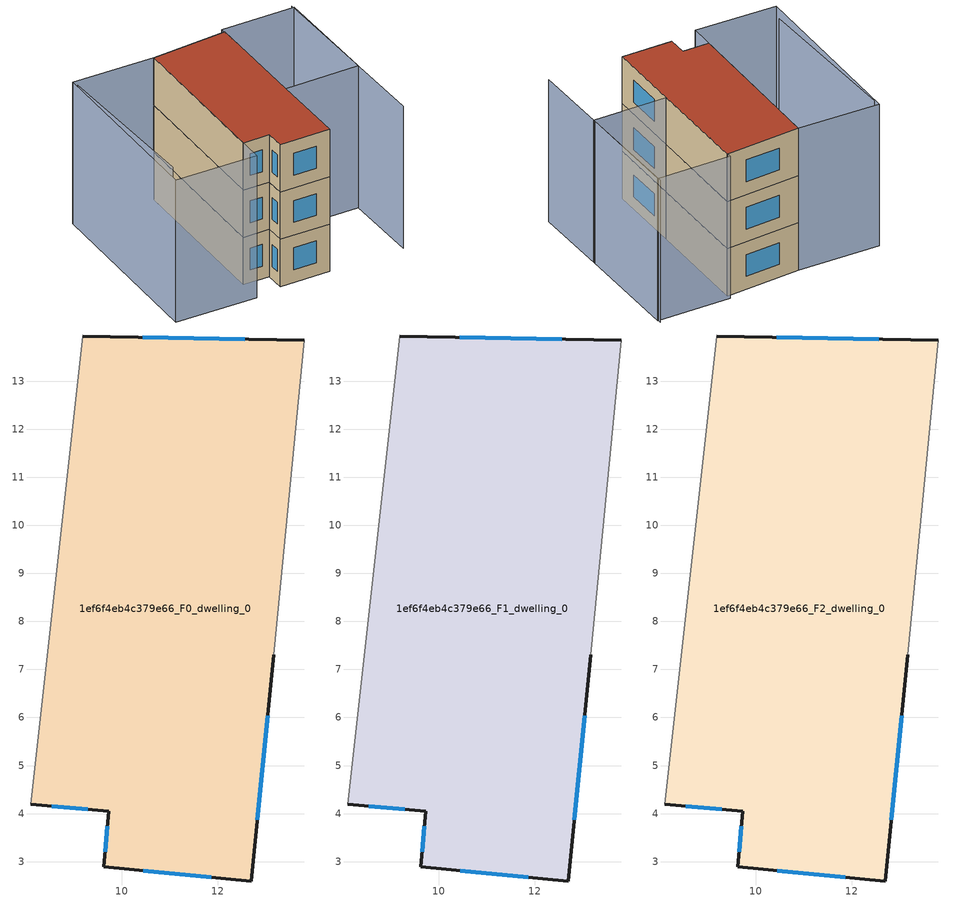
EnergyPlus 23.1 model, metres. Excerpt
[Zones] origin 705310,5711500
1ef6f4eb4c379e66_F0_dwelling_0
 floor ground (EU_floor_Construction): 13.8,13.84 13.16,7.3 12.69,2.6 9.62,2.9 9.73,4.05 8.1,4.19 9.19,13.94 z0
 wall outside (EU_wall_Construction): 8.1,4.19 9.73,4.05 9.62,2.9 12.69,2.6 13.16,7.3 / 13.8,13.84 9.19,13.94 z0:3
 wall adiabatic (EU_wall_Construction): 9.19,13.94 8.1,4.19 / 13.16,7.3 13.8,13.84 z0:3
 window (EU_Window_Construction): 9.7,3.74 9.65,3.21 / 8.54,4.15 9.29,4.09 / 12.56,13.87 10.43,13.91 / 12.82,3.87 13.04,6.03 / 10.45,2.82 11.86,2.68 z0.81:2.19
1ef6f4eb4c379e66_F1_dwelling_0
 floor to 1ef6f4eb4c379e66_F0_dwelling_0 (EU_floor_Construction): 13.8,13.84 13.16,7.3 12.69,2.6 9.62,2.9 9.73,4.05 8.1,4.19 9.19,13.94 z3
 wall outside (EU_wall_Construction): 8.1,4.19 9.73,4.05 9.62,2.9 12.69,2.6 13.16,7.3 / 13.8,13.84 9.19,13.94 z3:6
 wall adiabatic (EU_wall_Construction): 9.19,13.94 8.1,4.19 / 13.16,7.3 13.8,13.84 z3:6
 window (EU_Window_Construction): 9.7,3.74 9.65,3.21 / 8.54,4.15 9.29,4.09 / 12.56,13.87 10.43,13.91 / 12.82,3.87 13.04,6.03 / 10.45,2.82 11.86,2.68 z3.81:5.19
1ef6f4eb4c379e66_F2_dwelling_0
 floor to 1ef6f4eb4c379e66_F1_dwelling_0 (EU_floor_Construction): 13.8,13.84 13.16,7.3 12.69,2.6 9.62,2.9 9.73,4.05 8.1,4.19 9.19,13.94 z6
 wall outside (EU_wall_Construction): 8.1,4.19 9.73,4.05 9.62,2.9 12.69,2.6 13.16,7.3 / 13.8,13.84 9.19,13.94 z6:9
 wall adiabatic (EU_wall_Construction): 9.19,13.94 8.1,4.19 / 13.16,7.3 13.8,13.84 z6:9
 window (EU_Window_Construction): 9.7,3.74 9.65,3.21 / 8.54,4.15 9.29,4.09 / 12.56,13.87 10.43,13.91 / 12.82,3.87 13.04,6.03 / 10.45,2.82 11.86,2.68 z6.81:8.19
 roof outside (EU_roof_Construction): 12.69,2.6 13.16,7.3 13.8,13.84 9.19,13.94 8.1,4.19 9.73,4.05 9.62,2.9 z9
shading: 17.24,2.21 18.24,13.87 / 4.27,14.06 3.63,4.39 / 9.19,13.94 7.94,2.72 / 7.94,2.72 3,3.27 / 3,3.27 4.25,14.49 / 4.25,14.49 9.19,13.94 / 18.27,13.68 17.64,6.89 / 17.64,6.89 13.16,7.3 / 13.16,7.3 13.79,14.09 / 13.79,14.09 18.27,13.68 z0:9
[Building]
EU S2 Campaign: North Axis=0; Terrain=City; Solar Distribution=FullExterior
[Site:Location]
London: Latitude=51.5; Longitude=-0.5; Time Zone=0; Elevation=25
[SizingPeriod:WeatherFileDays]
AnnualSizingPeriod: Begin Month=1; Begin Day of Month=1; End Month=12; End Day of Month=31; Day of Week for Start Day=Monday; Use Weather File Daylight Saving Period=No; Use Weather File Rain and Snow Indicators=No
[MATERIAL]
EU_InternalMass_Material: Roughness=MediumRough; Thickness=0.1; Conductivity=1; Density=1800; Specific Heat=900; Thermal Absorptance=0.9; Solar Absorptance=0.7; Visible Absorptance=0.7
[MATERIAL:NOMASS] Roughness=MediumRough; Thermal Absorptance=0.9; Solar Absorptance=0.7; Visible Absorptance=0.7
Name | Thermal Resistance
EU_wall_NoMass | 0.555556
EU_roof_NoMass | 0.510204
EU_floor_NoMass | 1.68919
[WINDOWMATERIAL:SIMPLEGLAZINGSYSTEM]
EU_Window_SimpleGlazing: UFactor=3.96; Solar Heat Gain Coefficient=0.85; Visible Transmittance=0.85
[CONSTRUCTION]
EU_wall_Construction: EU_wall_NoMass
EU_roof_Construction: EU_roof_NoMass
EU_floor_Construction: EU_floor_NoMass
EU_Window_Construction: EU_Window_SimpleGlazing
EU_InternalMass_Construction: EU_InternalMass_Material
[ZONE] Type=1; Multiplier=1; Ceiling Height=autocalculate; Floor Area=autocalculate; Part of Total Floor Area=Yes
Name | Volume
1ef6f4eb4c379e66_F0_dwelling_0 | 150.157
1ef6f4eb4c379e66_F1_dwelling_0; 1ef6f4eb4c379e66_F2_dwelling_0 | 150.158
[INTERNALMASS] Construction=EU_InternalMass_Construction; Surface Area=50.0528
Name | Zone or ZoneList
1ef6f4eb4c379e66_F0_dwelling_0_EU_InternalMass | 1ef6f4eb4c379e66_F0_dwelling_0
1ef6f4eb4c379e66_F1_dwelling_0_EU_InternalMass | 1ef6f4eb4c379e66_F1_dwelling_0
1ef6f4eb4c379e66_F2_dwelling_0_EU_InternalMass | 1ef6f4eb4c379e66_F2_dwelling_0
[OTHEREQUIPMENT] Fuel Type=Electricity; Design Level Calculation Method=Watts/Area; Power per Zone Floor Area=1; Fraction Latent=0; Fraction Radiant=0; Fraction Lost=0; Carbon Dioxide Generation Rate=0; EndUse Subcategory=EU_Step8_InternalGains
Name | Zone or ZoneList or Space or SpaceList | Schedule
EU_Step8_InternalGain_1ef6f4eb4c379e66_F0_dwelling_0_f000 | 1ef6f4eb4c379e66_F0_dwelling_0 | EU_Step8_GainSchedule_1ef6f4eb4c379e66_F0_dwelling_0_f000
EU_Step8_InternalGain_1ef6f4eb4c379e66_F1_dwelling_0_f000 | 1ef6f4eb4c379e66_F1_dwelling_0 | EU_Step8_GainSchedule_1ef6f4eb4c379e66_F1_dwelling_0_f000
EU_Step8_InternalGain_1ef6f4eb4c379e66_F2_dwelling_0_f000 | 1ef6f4eb4c379e66_F2_dwelling_0 | EU_Step8_GainSchedule_1ef6f4eb4c379e66_F2_dwelling_0_f000
[ZONEVENTILATION:DESIGNFLOWRATE] Schedule=EU_AlwaysOn; Design Flow Rate Calculation Method=AirChanges/Hour; Air Changes per Hour=0.48; Ventilation Type=Natural; Fan Pressure Rise=0; Fan Total Efficiency=1; Constant Term Coefficient=1; Temperature Term Coefficient=0; Velocity Term Coefficient=0; Velocity Squared Term Coefficient=0; Minimum Indoor Temperature=-100; Maximum Indoor Temperature=100; Delta Temperature=-100; Minimum Outdoor Temperature=-100; Maximum Outdoor Temperature=100; Maximum Wind Speed=40
Name | Zone or ZoneList or Space or SpaceList
EU_ConstantAir_1ef6f4eb4c379e66_F0_dwelling_0 | 1ef6f4eb4c379e66_F0_dwelling_0
EU_ConstantAir_1ef6f4eb4c379e66_F1_dwelling_0 | 1ef6f4eb4c379e66_F1_dwelling_0
EU_ConstantAir_1ef6f4eb4c379e66_F2_dwelling_0 | 1ef6f4eb4c379e66_F2_dwelling_0
[HVACTEMPLATE:THERMOSTAT] Constant Heating Setpoint=20; Constant Cooling Setpoint=50
EU_HeatOnly_1ef6f4eb4c379e66_F0_dwelling_0; EU_HeatOnly_1ef6f4eb4c379e66_F1_dwelling_0; EU_HeatOnly_1ef6f4eb4c379e66_F2_dwelling_0
[HVACTEMPLATE:ZONE:IDEALLOADSAIRSYSTEM] System Availability Schedule=EU_AlwaysOn; Maximum Heating Supply Air Temperature=50; Minimum Cooling Supply Air Temperature=13; Maximum Heating Supply Air Humidity Ratio=0.0156; Minimum Cooling Supply Air Humidity Ratio=0.0077; Heating Limit=NoLimit; Cooling Limit=NoLimit; Heating Availability Schedule=EU_AlwaysOn; Cooling Availability Schedule=EU_CoolingOff; Dehumidification Control Type=ConstantSensibleHeatRatio; Cooling Sensible Heat Ratio=0.7; Dehumidification Setpoint=60; Humidification Control Type=None; Humidification Setpoint=30; Outdoor Air Method=None; Outdoor Air Flow Rate per Person=0.00944; Outdoor Air Flow Rate per Zone Floor Area=0; Outdoor Air Flow Rate per Zone=0; Demand Controlled Ventilation Type=None; Outdoor Air Economizer Type=NoEconomizer; Heat Recovery Type=None; Sensible Heat Recovery Effectiveness=0.7; Latent Heat Recovery Effectiveness=0.65
Name | Template Thermostat
1ef6f4eb4c379e66_F0_dwelling_0 | EU_HeatOnly_1ef6f4eb4c379e66_F0_dwelling_0
1ef6f4eb4c379e66_F1_dwelling_0 | EU_HeatOnly_1ef6f4eb4c379e66_F1_dwelling_0
1ef6f4eb4c379e66_F2_dwelling_0 | EU_HeatOnly_1ef6f4eb4c379e66_F2_dwelling_0
[SIZING:ZONE] Zone Cooling Design Supply Air Temperature Input Method=SupplyAirTemperature; Zone Cooling Design Supply Air Temperature=13; Zone Heating Design Supply Air Temperature Input Method=SupplyAirTemperature; Zone Heating Design Supply Air Temperature=50; Zone Cooling Design Supply Air Humidity Ratio=0.008; Zone Heating Design Supply Air Humidity Ratio=0.008; Cooling Design Air Flow Method=DesignDay; Cooling Design Air Flow Rate=0; Cooling Minimum Air Flow per Zone Floor Area=0.000762; Cooling Minimum Air Flow=0; Cooling Minimum Air Flow Fraction=0.2; Heating Design Air Flow Method=DesignDay; Heating Design Air Flow Rate=0; Heating Maximum Air Flow per Zone Floor Area=0.002032; Heating Maximum Air Flow=0.141576; Heating Maximum Air Flow Fraction=0.3; Account for Dedicated Outdoor Air System=No; Dedicated Outdoor Air System Control Strategy=NeutralSupplyAir; Dedicated Outdoor Air Low Setpoint Temperature for Design=autosize; Dedicated Outdoor Air High Setpoint Temperature for Design=autosize; Zone Load Sizing Method=Sensible Load Only No Latent Load; Zone Latent Cooling Design Supply Air Humidity Ratio Input Method=HumidityRatioDifference; Zone Cooling Design Supply Air Humidity Ratio Difference=0.005; Zone Latent Heating Design Supply Air Humidity Ratio Input Method=HumidityRatioDifference; Zone Humidification Design Supply Air Humidity Ratio Difference=0.005
1ef6f4eb4c379e66_F0_dwelling_0; 1ef6f4eb4c379e66_F1_dwelling_0; 1ef6f4eb4c379e66_F2_dwelling_0
[SCHEDULE:CONSTANT]
Name | Hourly Value
EU_AlwaysOn | 1
EU_CoolingOff | 0
[SCHEDULE:FILE] Column Number=1; Rows to Skip at Top=0; Number of Hours of Data=8760; Column Separator=Comma; Interpolate to Timestep=No; Minutes per Item=60; Adjust Schedule for Daylight Savings=Yes
Name | File
EU_Step8_GainSchedule_1ef6f4eb4c379e66_F0_dwelling_0_f000 | ../../schedules/1ef6f4eb4c379e66/1ef6f4eb4c379e66_F0_dwelling_0_f000_gain.csv
EU_Step8_GainSchedule_1ef6f4eb4c379e66_F1_dwelling_0_f000 | ../../schedules/1ef6f4eb4c379e66/1ef6f4eb4c379e66_F1_dwelling_0_f000_gain.csv
EU_Step8_GainSchedule_1ef6f4eb4c379e66_F2_dwelling_0_f000 | ../../schedules/1ef6f4eb4c379e66/1ef6f4eb4c379e66_F2_dwelling_0_f000_gain.csv
